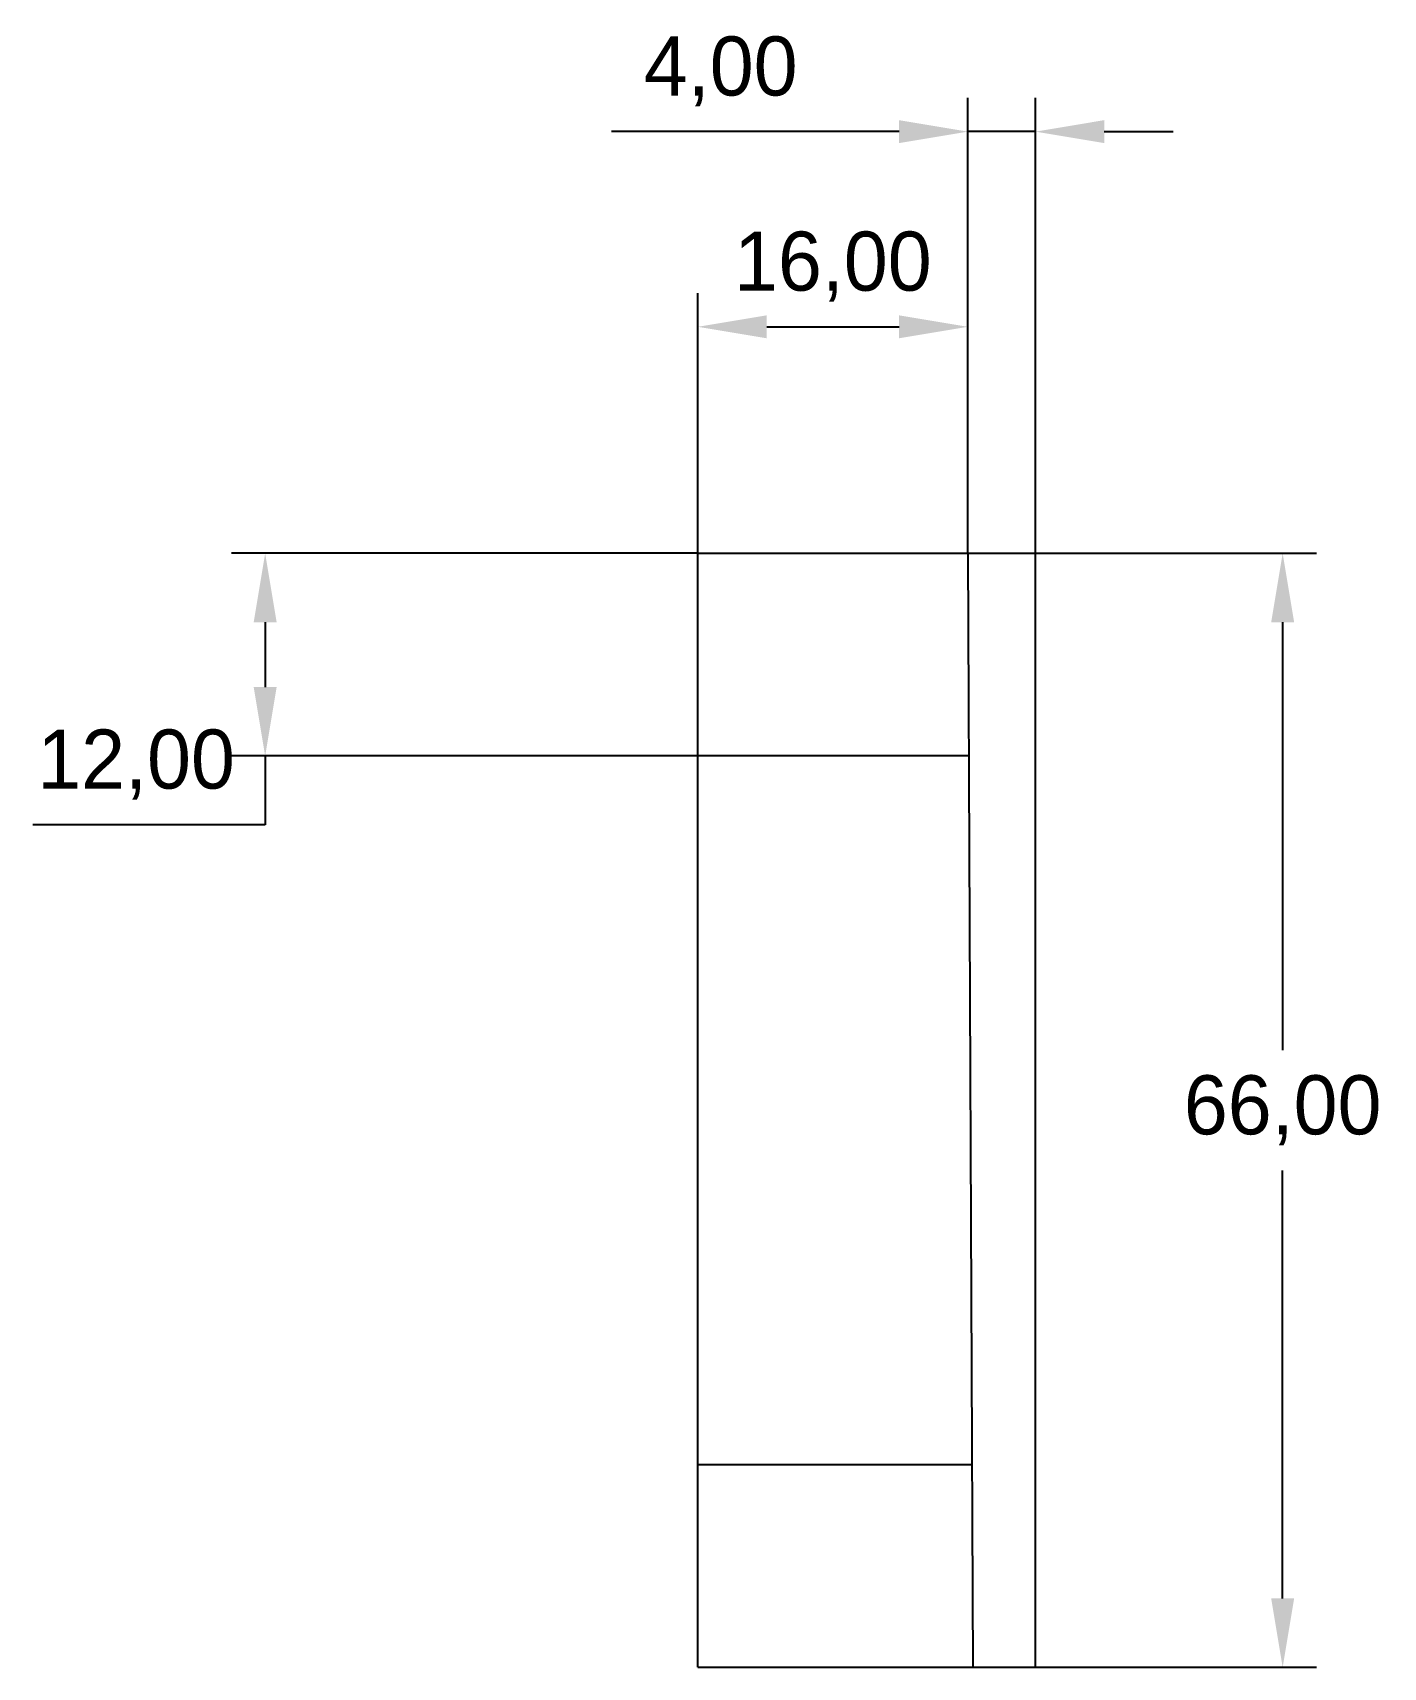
# Paper-space layout '_右视' of a CAD drawing. Header units: millimetres. Extents: x -66 to 14.1, y -33 to 63.8.
import ezdxf

# ---------------------------------------------------------------- set-up
doc = ezdxf.new("R2010")
doc.units = ezdxf.units.MM
doc.header["$PDSIZE"] = -1
doc.dimstyles.new('ISO-25', dxfattribs={"dimtxt": 2.5, "dimasz": 2.5, "dimexe": 1.25, "dimexo": 0.625, "dimtad": 1, "dimtxsty": 'Standard', "dimcen": 2.5, "dimadec": 0, "dimazin": 0, "dimtfac": 1, "dimtmove": 0, "dimatfit": 3, "dimfxl": 1, "dimarcsym": 0})

# ---------------------------------------------------------------- blocks, each defined once
blk = doc.blocks.new('*D26')
at = {"color": 0, "lineweight": -2, "transparency": 16777216}
for p, q in [((-10.558, 33), (-10.558, 59.984)), ((-6.558, 33), (-6.558, 59.984)), ((-14.638, 57.984), (-31.682, 57.984)), ((-6.558, 57.984), (-10.558, 57.984)), ((-2.478, 57.984), (1.602, 57.984))]:
    blk.add_line(p, q, dxfattribs=at)
at = {"color": 0, "transparency": 16777216}
for points in [[(-14.638, 58.664), (-14.638, 57.304), (-10.558, 57.984)], [(-2.478, 58.664), (-2.478, 57.304), (-6.558, 57.984)]]:
    blk.add_solid(points, dxfattribs=at)
at = {"layer": 'Defpoints', "color": 0, "transparency": 16777216}
for p in [(-10.558, 57.984), (-10.558, 33), (-6.558, 33)]:
    blk.add_point(p, dxfattribs=at)
at = {"color": 0, "transparency": 16777216, "insert": (-25.2, 61.549), "char_height": 3.5, "attachment_point": 5}
blk.add_mtext('4,00', dxfattribs=at)
blk = doc.blocks.new('*D27')
at = {"color": 0, "lineweight": -2, "transparency": 16777216}
for p, q in [((-6.558, 33), (10.094, 33)), ((8.094, 28.92), (8.094, 3.566)), ((8.094, -28.92), (8.094, -3.566)), ((-6.558, -33), (10.094, -33))]:
    blk.add_line(p, q, dxfattribs=at)
at = {"color": 0, "transparency": 16777216}
for points in [[(7.414, 28.92), (8.774, 28.92), (8.094, 33)], [(7.414, -28.92), (8.774, -28.92), (8.094, -33)]]:
    blk.add_solid(points, dxfattribs=at)
at = {"layer": 'Defpoints', "color": 0, "transparency": 16777216}
for p in [(-6.558, 33), (-6.558, -33), (8.094, -33)]:
    blk.add_point(p, dxfattribs=at)
at = {"color": 0, "transparency": 16777216, "insert": (8.094, 0), "char_height": 3.5, "attachment_point": 5}
blk.add_mtext('66,00', dxfattribs=at)
blk = doc.blocks.new('*D28')
at = {"color": 0, "lineweight": -2, "transparency": 16777216}
for p, q in [((-26.558, 33), (-26.558, 48.42)), ((-10.558, 33), (-10.558, 48.42)), ((-22.478, 46.42), (-14.638, 46.42))]:
    blk.add_line(p, q, dxfattribs=at)
at = {"color": 0, "transparency": 16777216}
for points in [[(-22.478, 47.1), (-22.478, 45.74), (-26.558, 46.42)], [(-14.638, 47.1), (-14.638, 45.74), (-10.558, 46.42)]]:
    blk.add_solid(points, dxfattribs=at)
at = {"layer": 'Defpoints', "color": 0, "transparency": 16777216}
for p in [(-10.558, 46.42), (-26.558, 33), (-10.558, 33)]:
    blk.add_point(p, dxfattribs=at)
at = {"color": 0, "transparency": 16777216, "insert": (-18.558, 49.986), "char_height": 3.5, "attachment_point": 5}
blk.add_mtext('16,00', dxfattribs=at)
blk = doc.blocks.new('*D29')
at = {"color": 0, "lineweight": -2, "transparency": 16777216}
for p, q in [((-26.558, 33), (-54.194, 33)), ((-52.194, 28.92), (-52.194, 25.08)), ((-26.558, 21), (-54.194, 21)), ((-52.194, 21), (-52.194, 16.92)), ((-52.194, 16.92), (-65.968, 16.92))]:
    blk.add_line(p, q, dxfattribs=at)
at = {"color": 0, "transparency": 16777216}
for points in [[(-52.874, 28.92), (-51.514, 28.92), (-52.194, 33)], [(-52.874, 25.08), (-51.514, 25.08), (-52.194, 21)]]:
    blk.add_solid(points, dxfattribs=at)
at = {"layer": 'Defpoints', "color": 0, "transparency": 16777216}
for p in [(-26.558, 33), (-52.194, 21), (-26.558, 21)]:
    blk.add_point(p, dxfattribs=at)
at = {"color": 0, "transparency": 16777216, "insert": (-59.843, 20.486), "char_height": 3.5, "attachment_point": 5}
blk.add_mtext('12,00', dxfattribs=at)

psp = doc.layouts.new('_右视')

# ---------------------------------------------------------------- linework, layer by layer
at = {"color": 7, "linetype": 'Continuous', "lineweight": 25}
for p, q in [((-26.558, -33), (-26.558, 33)), ((-6.558, -33), (-6.558, 33))]:
    psp.add_line(p, q, dxfattribs=at)
for p, q in [((-26.558, 33), (-6.558, 33)), ((-10.558, 33), (-10.259, -33)), ((-10.447, 21), (-26.558, 21)), ((-10.32, -21), (-26.558, -21)), ((-26.558, -33), (-6.558, -33))]:
    psp.add_line(p, q)

# ---------------------------------------------------------------- dimensions: what is measured, and where the dimension line sits
for base, p1, picture, middle in [((-10.558, 57.984), (-6.558, 33), '*D26', (-25.2, 61.549)), ((-10.558, 46.42), (-26.558, 33), '*D28', (-18.558, 49.986))]:
    dim = psp.add_linear_dim(base=base, p1=p1, p2=(-10.558, 33), dimstyle='ISO-25', override={"dimtxt": 3.5, "dimasz": 4.08, "dimexe": 2, "dimexo": 0, "dimgap": 1.524, "dimtih": 1, "dimtoh": 1, "dimzin": 0, "dimadec": 2, "dimtzin": 0})
    dim.commit()
    dim.dimension.update_dxf_attribs({"geometry": picture, "text_midpoint": middle})
for base, p1, p2, picture, middle in [((-52.194, 21), (-26.558, 33), (-26.558, 21), '*D29', (-59.843, 20.486)), ((8.094, -33), (-6.558, 33), (-6.558, -33), '*D27', (8.094, 0))]:
    dim = psp.add_linear_dim(base=base, p1=p1, p2=p2, angle=90, dimstyle='ISO-25', override={"dimtxt": 3.5, "dimasz": 4.08, "dimexe": 2, "dimexo": 0, "dimgap": 1.524, "dimtih": 1, "dimtoh": 1, "dimzin": 0, "dimadec": 2, "dimtzin": 0})
    dim.commit()
    dim.dimension.update_dxf_attribs({"geometry": picture, "text_midpoint": middle})

doc.saveas('drawing.dxf')
